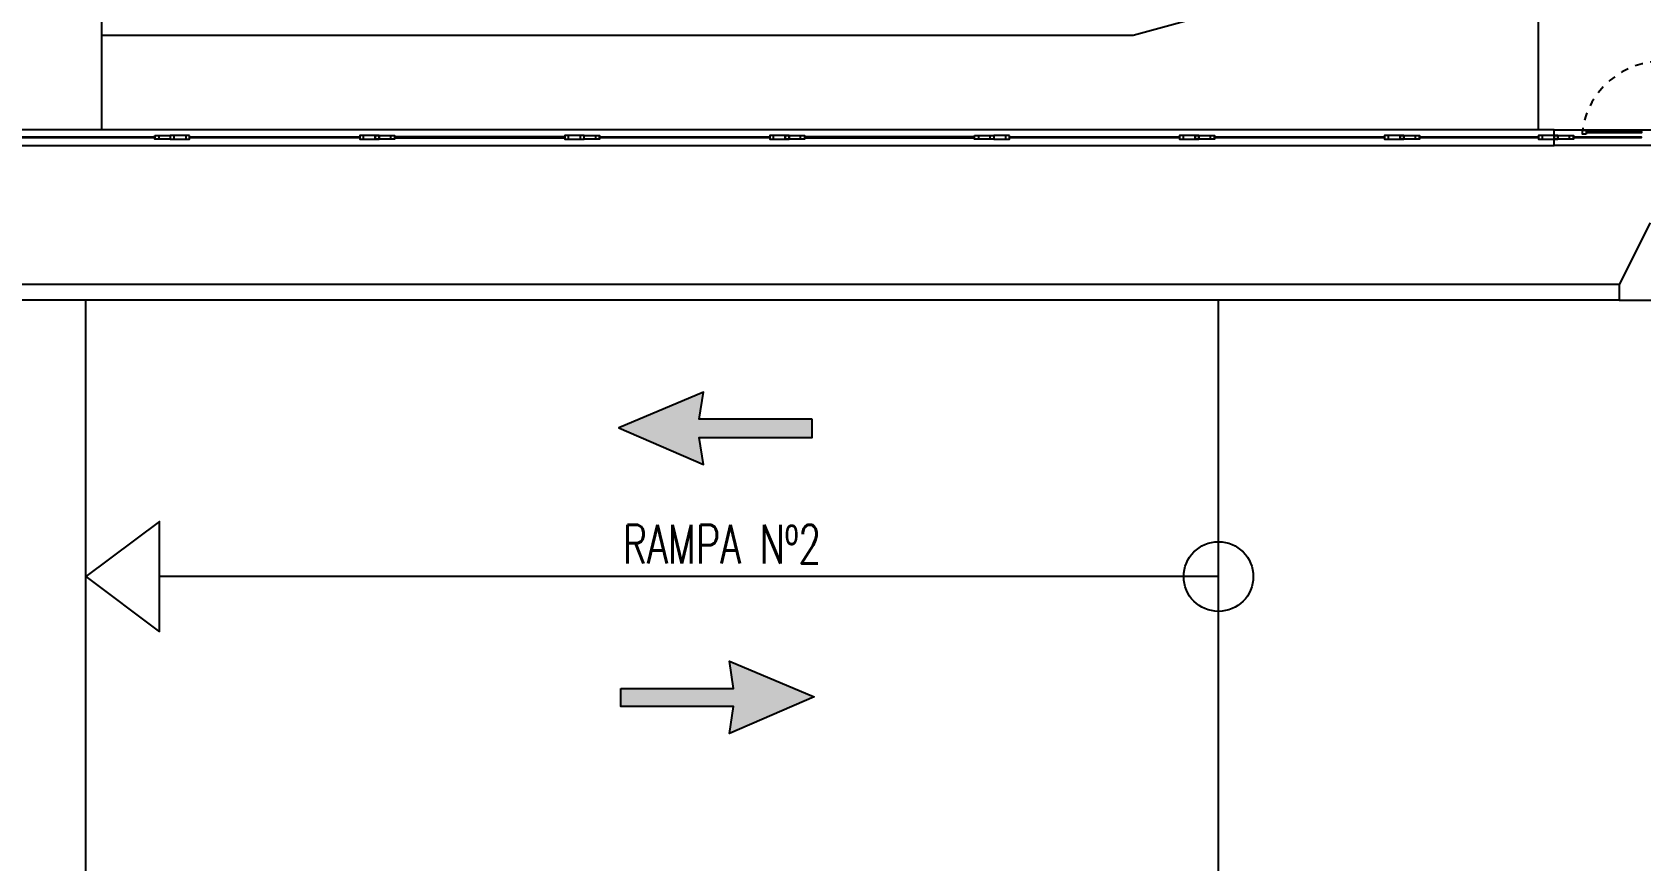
# Model space of a CAD drawing. Header units: millimetres. Extents: x -77 to 207, y -160 to 187.
# Drawn here: x -19.19 to 1.61, y -15.5 to -4.78 of the extents above; entities that cross this region are included whole.
import ezdxf
from ezdxf.xclip import XClip

# ---------------------------------------------------------------- set-up
doc = ezdxf.new("R2010")
doc.units = ezdxf.units.MM
doc.header["$LTSCALE"] = 0.1
doc.linetypes.add('X REF - ANELO INST bind$0$X REF - ANELO EXT$0$DASHED2', pattern=[0.375, 0.25, -0.125])
for name, color, linetype in [('X REF - ANELO INST bind$0$X REF - ANELO EXT$0$A-CORDONES', 8, 'Continuous'), ('X REF - ANELO INST bind$0$X REF - ANELO EXT$0$A-VISTAS', 8, 'Continuous'), ('X REF - ANELO INST bind$0$X REF - ANELO EXT$0$C-METALICA', 8, 'Continuous'), ('X REF - ANELO INST bind$0$X REF - ANELO EXT$0$E-TXT CALLES', 7, 'Continuous'), ('X REF - ANELO INST bind$0$X REF - ANELO EXT$0$P-PINT VIAL BLANCA FLECHAS', 9, 'Continuous'), ('X REF - ANELO INST bind$0$X REF - ANELO EXT$0$RLV-AUXILIARES', 252, 'Continuous'), ('X REF - ANELO INST bind$0$X REF - ANELO EXT$0$RLV-CORDONES', 8, 'Continuous')]:
    doc.layers.add(name, color=color, linetype=linetype)
doc.styles.add('X REF - ANELO INST bind$0$X REF - ANELO EXT$0$ROMAND', font='romand.shx', dxfattribs={"width": 0.8})

# ---------------------------------------------------------------- blocks, each defined once
blk = doc.blocks.new('X REF - ANELO INST bind$0$X REF - ANELO EXT')
at = {"layer": 'X REF - ANELO INST bind$0$X REF - ANELO EXT$0$P-PINT VIAL BLANCA FLECHAS', "ltscale": 0.1, "extrusion": (-3.6253e-19, 4.59844e-06, 1)}
blk.add_hatch(color=9, dxfattribs=at).paths.add_polyline_path([(-10.514, -10.374), (-10.568, -10.023), (-9.108, -10.023), (-9.108, -9.789), (-10.568, -9.789), (-10.514, -9.437), (-11.608, -9.9)])
at = {"layer": 'X REF - ANELO INST bind$0$X REF - ANELO EXT$0$P-PINT VIAL BLANCA FLECHAS', "ltscale": 0.1, "extrusion": (-3.391e-19, 4.59844e-06, 1)}
blk.add_hatch(color=9, dxfattribs=at).paths.add_polyline_path([(-10.176, -13.855), (-10.122, -13.503), (-11.582, -13.503), (-11.582, -13.269), (-10.122, -13.269), (-10.176, -12.917), (-9.082, -13.38)])
at = {"layer": 'X REF - ANELO INST bind$0$X REF - ANELO EXT$0$A-CORDONES'}
blk.add_lwpolyline([(2.887, -3.391), (2.887, -3.191), (0.253, -3.191), (-4.983, -4.619), (-18.297, -4.619), (-18.297, -4.819), (-4.956, -4.819), (0.279, -3.391), (2.887, -3.391)], dxfattribs=at)
at = {"layer": 'X REF - ANELO INST bind$0$X REF - ANELO EXT$0$A-VISTAS'}
for p, q in [((0.279, -3.391), (0.279, -6.047)), ((-18.297, -4.819), (-18.297, -6.047))]:
    blk.add_line(p, q, dxfattribs=at)
blk.add_lwpolyline([(-19.997, -6.047), (-19.997, -6.047), (-19.997, -6.247), (0.485, -6.247), (0.485, -6.047), (-19.797, -6.047), (-19.797, -6.047), (-19.797, -6.047), (-19.997, -6.047)], dxfattribs=at)
blk.add_lwpolyline([(0.485, -6.047), (1.874, -6.047), (1.874, -6.247), (0.485, -6.247)], close=True, dxfattribs=at)
at = {"layer": 'X REF - ANELO INST bind$0$X REF - ANELO EXT$0$C-METALICA'}
for p, q in [((-17.556, -6.117), (-17.406, -6.117)), ((-17.406, -6.167), (-17.556, -6.167)), ((-17.206, -6.117), (-17.356, -6.117)), ((-17.356, -6.167), (-17.206, -6.167)), ((-14.756, -6.117), (-14.906, -6.117)), ((-14.906, -6.167), (-14.756, -6.167)), ((-14.706, -6.117), (-14.556, -6.117)), ((-14.556, -6.167), (-14.706, -6.167)), ((-12.106, -6.117), (-12.256, -6.117)), ((-12.256, -6.167), (-12.106, -6.167)), ((-12.056, -6.117), (-11.906, -6.117)), ((-11.906, -6.167), (-12.056, -6.167)), ((-9.456, -6.117), (-9.606, -6.117)), ((-9.606, -6.167), (-9.456, -6.167)), ((-9.406, -6.117), (-9.256, -6.117)), ((-9.256, -6.167), (-9.406, -6.167)), ((-6.956, -6.117), (-6.806, -6.117)), ((-6.806, -6.167), (-6.956, -6.167)), ((-6.606, -6.117), (-6.756, -6.117)), ((-6.606, -6.117), (-6.756, -6.117)), ((-6.756, -6.167), (-6.606, -6.167)), ((-6.756, -6.167), (-6.606, -6.167)), ((-4.156, -6.117), (-4.306, -6.117)), ((-4.306, -6.167), (-4.156, -6.167)), ((-4.106, -6.117), (-3.956, -6.117)), ((-3.956, -6.167), (-4.106, -6.167)), ((-1.506, -6.117), (-1.656, -6.117)), ((-1.656, -6.167), (-1.506, -6.167)), ((-1.456, -6.117), (-1.306, -6.117)), ((-1.306, -6.167), (-1.456, -6.167)), ((0.485, -6.117), (0.335, -6.117)), ((0.335, -6.167), (0.485, -6.167)), ((0.535, -6.117), (0.685, -6.117)), ((0.535, -6.117), (0.685, -6.117)), ((0.685, -6.167), (0.535, -6.167)), ((0.685, -6.167), (0.535, -6.167))]:
    blk.add_line(p, q, dxfattribs=at)
for points in [[(-17.606, -6.147), (-19.805, -6.147), (-19.805, -6.137), (-17.606, -6.137)], [(-17.606, -6.117), (-17.556, -6.117), (-17.556, -6.167), (-17.606, -6.167)], [(-17.356, -6.117), (-17.406, -6.117), (-17.406, -6.167), (-17.356, -6.167)], [(-17.156, -6.117), (-17.206, -6.117), (-17.206, -6.167), (-17.156, -6.167)], [(-14.956, -6.147), (-17.156, -6.147), (-17.156, -6.137), (-14.956, -6.137)], [(-14.906, -6.117), (-14.956, -6.117), (-14.956, -6.167), (-14.906, -6.167)], [(-14.706, -6.117), (-14.756, -6.117), (-14.756, -6.167), (-14.706, -6.167)], [(-14.756, -6.117), (-14.706, -6.117), (-14.706, -6.167), (-14.756, -6.167)], [(-14.556, -6.117), (-14.506, -6.117), (-14.506, -6.167), (-14.556, -6.167)], [(-14.506, -6.147), (-12.306, -6.147), (-12.306, -6.137), (-14.506, -6.137)], [(-12.256, -6.117), (-12.306, -6.117), (-12.306, -6.167), (-12.256, -6.167)], [(-12.056, -6.117), (-12.106, -6.117), (-12.106, -6.167), (-12.056, -6.167)], [(-11.906, -6.117), (-11.856, -6.117), (-11.856, -6.167), (-11.906, -6.167)], [(-9.656, -6.147), (-11.856, -6.147), (-11.856, -6.137), (-9.656, -6.137)], [(-9.606, -6.117), (-9.656, -6.117), (-9.656, -6.167), (-9.606, -6.167)], [(-9.456, -6.117), (-9.406, -6.117), (-9.406, -6.167), (-9.456, -6.167)], [(-9.406, -6.117), (-9.456, -6.117), (-9.456, -6.167), (-9.406, -6.167)], [(-9.256, -6.117), (-9.206, -6.117), (-9.206, -6.167), (-9.256, -6.167)], [(-9.206, -6.147), (-7.006, -6.147), (-7.006, -6.137), (-9.206, -6.137)], [(-7.006, -6.117), (-6.956, -6.117), (-6.956, -6.167), (-7.006, -6.167)], [(-6.806, -6.117), (-6.756, -6.117), (-6.756, -6.167), (-6.806, -6.167)], [(-6.556, -6.117), (-6.606, -6.117), (-6.606, -6.167), (-6.556, -6.167)], [(-6.556, -6.117), (-6.606, -6.117), (-6.606, -6.167), (-6.556, -6.167)], [(-4.356, -6.147), (-6.556, -6.147), (-6.556, -6.137), (-4.356, -6.137)], [(-4.306, -6.117), (-4.356, -6.117), (-4.356, -6.167), (-4.306, -6.167)], [(-4.106, -6.117), (-4.156, -6.117), (-4.156, -6.167), (-4.106, -6.167)], [(-4.156, -6.117), (-4.106, -6.117), (-4.106, -6.167), (-4.156, -6.167)], [(-3.956, -6.117), (-3.906, -6.117), (-3.906, -6.167), (-3.956, -6.167)], [(-1.706, -6.147), (-3.906, -6.147), (-3.906, -6.137), (-1.706, -6.137)], [(-1.656, -6.117), (-1.706, -6.117), (-1.706, -6.167), (-1.656, -6.167)], [(-1.456, -6.117), (-1.506, -6.117), (-1.506, -6.167), (-1.456, -6.167)], [(-1.506, -6.117), (-1.456, -6.117), (-1.456, -6.167), (-1.506, -6.167)], [(-1.306, -6.117), (-1.256, -6.117), (-1.256, -6.167), (-1.306, -6.167)], [(0.285, -6.147), (-1.256, -6.147), (-1.256, -6.137), (0.285, -6.137)], [(0.335, -6.117), (0.285, -6.117), (0.285, -6.167), (0.335, -6.167)], [(0.535, -6.167), (0.485, -6.167), (0.485, -6.117), (0.535, -6.117)], [(0.485, -6.167), (0.535, -6.167), (0.535, -6.117), (0.485, -6.117)], [(0.535, -6.117), (0.485, -6.117), (0.485, -6.167), (0.535, -6.167)], [(0.485, -6.117), (0.535, -6.117), (0.535, -6.167), (0.485, -6.167)], [(0.735, -6.167), (0.685, -6.167), (0.685, -6.117), (0.735, -6.117)], [(0.685, -6.117), (0.735, -6.117), (0.735, -6.167), (0.685, -6.167)], [(0.735, -6.137), (1.61, -6.137), (1.61, -6.147), (0.735, -6.147)], [(0.902, -6.101), (0.852, -6.101), (0.852, -6.051), (0.902, -6.051)], [(0.902, -6.081), (1.622, -6.081), (1.622, -6.071), (0.902, -6.071)]]:
    blk.add_lwpolyline(points, close=True, dxfattribs=at)
at = {"layer": 'X REF - ANELO INST bind$0$X REF - ANELO EXT$0$C-METALICA', "color": 8, "linetype": 'X REF - ANELO INST bind$0$X REF - ANELO EXT$0$DASHED2'}
blk.add_arc((1.876, -6.195), 1.034, 3.9125, 172.0246, dxfattribs=at)
at = {"layer": 'X REF - ANELO INST bind$0$X REF - ANELO EXT$0$P-PINT VIAL BLANCA FLECHAS', "color": 9, "linetype": 'Continuous', "extrusion": (-3.6253e-19, 4.59844e-06, 1), "elevation": -0.001}
blk.add_lwpolyline([(-9.108, -9.789), (-10.568, -9.789), (-10.514, -9.437), (-11.608, -9.9), (-10.514, -10.374), (-10.568, -10.023), (-9.108, -10.023)], close=True, dxfattribs=at)
at = {"layer": 'X REF - ANELO INST bind$0$X REF - ANELO EXT$0$P-PINT VIAL BLANCA FLECHAS', "color": 9, "linetype": 'Continuous', "extrusion": (-3.3966e-19, 4.59844e-06, 1), "elevation": 0}
blk.add_lwpolyline([(-11.582, -13.269), (-10.122, -13.269), (-10.176, -12.917), (-9.082, -13.38), (-10.176, -13.855), (-10.122, -13.503), (-11.582, -13.503)], close=True, dxfattribs=at)
at = {"layer": 'X REF - ANELO INST bind$0$X REF - ANELO EXT$0$RLV-AUXILIARES'}
for p, q in [((-18.497, -16.877), (-18.497, -8.247)), ((-3.853, -16.493), (-3.853, -8.247)), ((-3.853, -11.823), (-17.544, -11.823))]:
    blk.add_line(p, q, dxfattribs=at)
blk.add_lwpolyline([(-17.544, -12.537), (-17.544, -11.11), (-18.497, -11.823), (-17.544, -12.537)], dxfattribs=at)
blk.add_circle((-3.853, -11.823), 0.45, dxfattribs=at)
at = {"layer": 'X REF - ANELO INST bind$0$X REF - ANELO EXT$0$RLV-CORDONES', "color": 253}
for p, q in [((1.727, -7.247), (1.326, -8.047)), ((1.326, -8.047), (1.326, -8.247)), ((1.326, -8.247), (4.49, -8.247))]:
    blk.add_line(p, q, dxfattribs=at)
blk.add_lwpolyline([(1.326, -8.047), (-19.396, -8.047)], dxfattribs=at)
at = {"layer": 'X REF - ANELO INST bind$0$X REF - ANELO EXT$0$RLV-CORDONES'}
blk.add_lwpolyline([(1.326, -8.247), (-19.396, -8.247)], dxfattribs=at)
at = {"layer": 'X REF - ANELO INST bind$0$X REF - ANELO EXT$0$E-TXT CALLES', "insert": (-15.853, -11.154, 0), "char_height": 0.5, "width": 11.44355, "attachment_point": 1, "style": 'X REF - ANELO INST bind$0$X REF - ANELO EXT$0$ROMAND'}
blk.add_mtext('\\pi4.2968;{\\Fromans|c0;\\W0.7;RAMPA Nº2}', dxfattribs=at)
blk = doc.blocks.new('X REF - ANELO INST bind$0$X REF - ANELO')
blk.add_blockref('X REF - ANELO INST bind$0$X REF - ANELO EXT', (0, 0))
blk = doc.blocks.new('X REF - ANELO INST bind')
ref = blk.add_blockref('X REF - ANELO INST bind$0$X REF - ANELO', (0, 0))
XClip(ref).set_block_clipping_path([(-76.9680737415, -24.7711317477), (92.9860355418, 61.1669630168)])

msp = doc.modelspace()

# ---------------------------------------------------------------- block references
msp.add_blockref('X REF - ANELO INST bind', (0, 0))

doc.saveas('drawing.dxf')
